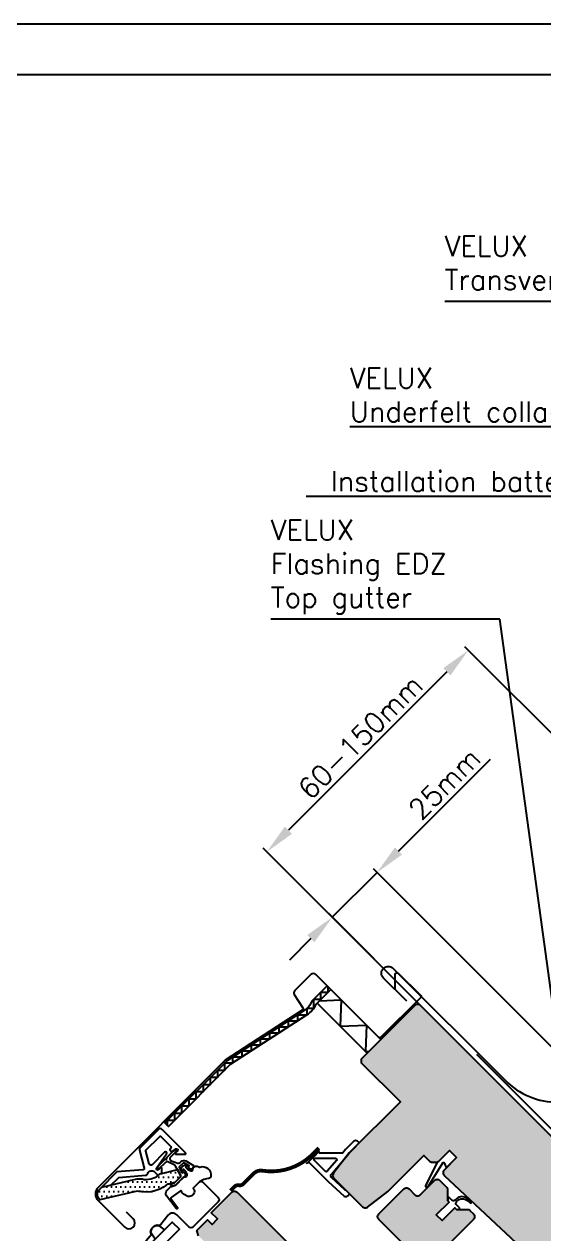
# Model space of a CAD drawing. Extents: x 0 to 1890, y 0 to 1390.
# Drawn here: x 635 to 840.5, y 911.7 to 1390 of the extents above; entities that cross this region are included whole.
import ezdxf

# ---------------------------------------------------------------- set-up
doc = ezdxf.new("R2010")
doc.units = 0
doc.header["$LTSCALE"] = 30
doc.header["$MEASUREMENT"] = 0
doc.header["$PDSIZE"] = 2
doc.layers.get('DEFPOINTS').update_dxf_attribs({"linetype": 'CONTINUOUS'})
for name, color, linetype in [('VELUX_BFX', 9, 'CONTINUOUS'), ('VELUX_FLASHING', 4, 'CONTINUOUS'), ('VELUX_FRAME', 6, 'CONTINUOUS'), ('VELUX_HATCH', 1, 'CONTINUOUS'), ('VELUX_INFO', 6, 'CONTINUOUS'), ('VELUX_ROOFWINDOW', 7, 'CONTINUOUS'), ('VELUX_TEXT', 1, 'CONTINUOUS')]:
    doc.layers.add(name, color=color, linetype=linetype)
doc.styles.add('ROMANS', font='romans')
doc.dimstyles.new('MLS_A3_1T5', dxfattribs={"dimtxt": 8, "dimasz": 12, "dimexe": 2, "dimexo": 0, "dimgap": 2, "dimtad": 1, "dimtoh": 1, "dimdec": 0, "dimzin": 0, "dimdsep": 46, "dimtxsty": 'ROMANS', "dimcen": 0.09, "dimclrd": 256, "dimclre": 256, "dimclrt": 256, "dimadec": 0, "dimazin": 0, "dimtfac": 1, "dimtdec": 0, "dimtix": 1, "dimtmove": 0, "dimatfit": 3, "dimfxl": 1, "dimtolj": 1, "dimtzin": 0, "dimarcsym": 0})
pattern_1 = [(0, (660.1582307009484, 761.5890469458122), (0.9375, 1.875), [0, -1.875])]

# ---------------------------------------------------------------- blocks, each defined once
blk = doc.blocks.new('*D14')
at = {"layer": 'DEFPOINTS', "color": 0}
for p in [(756.8671964623044, 1036.895937185119), (791.3515571251671, 1002.411576522256), (865.3756157929406, 963.7369553276029)]:
    blk.add_point(p, dxfattribs=at)
at = {"layer": 'VELUX_INFO', "lineweight": -2}
for p, q in [((783.027196573103, 1063.055937295917), (819.3926881769826, 1099.421428899797)), ((756.8671964623044, 1036.895937185119), (774.5419151988644, 1054.570655921679)), ((865.3756157929406, 963.7369553276029), (773.1277016364913, 1055.984869484052)), ((791.3515571251671, 1002.411576522256), (755.4529828999314, 1038.310150747492)), ((748.3819150880659, 1028.41065581088), (739.8966337138274, 1019.925374436642))]:
    blk.add_line(p, q, dxfattribs=at)
at = {"layer": 'VELUX_INFO'}
for points in [[(781.61298301073, 1064.47015085829), (784.4414101354762, 1061.641723733544), (774.5419151988644, 1054.570655921679)], [(746.9677015256927, 1029.824869373253), (749.796128650439, 1026.996442248507), (756.8671964623044, 1036.895937185119)]]:
    blk.add_solid(points, dxfattribs=at)
at = {"layer": 'VELUX_INFO', "insert": (801.2099423750427, 1089.723964472096), "char_height": 8, "attachment_point": 5, "rotation": 45.00000000000002, "style": 'ROMANS'}
blk.add_mtext('\\A1;25mm', dxfattribs=at)
blk = doc.blocks.new('*D15')
at = {"layer": 'DEFPOINTS', "color": 0}
for p in [(867.142118617662, 1085.972105702555), (730.9976340032672, 1062.765499644156), (791.3515571251671, 1002.411576522256)]:
    blk.add_point(p, dxfattribs=at)
at = {"layer": 'VELUX_INFO', "lineweight": -2}
for p, q in [((867.142118617662, 1085.972105702555), (809.258965777291, 1143.855258542926)), ((802.1878979654255, 1133.955763606314), (739.482915377506, 1071.250781018394)), ((791.3515571251671, 1002.411576522256), (729.5834204408942, 1064.179713206529))]:
    blk.add_line(p, q, dxfattribs=at)
at = {"layer": 'VELUX_INFO'}
for points in [[(800.7736844030524, 1135.369977168687), (803.6021115277986, 1132.541550043941), (810.673179339664, 1142.441044980553)], [(738.0687018151328, 1072.664994580768), (740.897128939879, 1069.836567456021), (730.9976340032672, 1062.765499644156)]]:
    blk.add_solid(points, dxfattribs=at)
at = {"layer": 'VELUX_INFO', "insert": (767.9699035675455, 1108.223050582673), "char_height": 8, "attachment_point": 5, "rotation": 45.00000000000002, "style": 'ROMANS'}
blk.add_mtext('\\A1;60-150mm', dxfattribs=at)
blk = doc.blocks.new('SCREENLISTGGL')
at = {"layer": 'VELUX_ROOFWINDOW', "const_width": 1.5}
blk.add_lwpolyline([(-96.28166264740594, -0.254205934978927), (-98.39058048697417, -2.362411492592514, -0.2455107537389396), (-118.6204990957432, -9.256410146928374, 0.2396143973370967), (-122.0677239873868, -10.37982934051024), (-126.1588472602235, -14.47095261334687, -0.2442376918410567), (-127.9169313540494, -15.02695555115827, 0.2442376918410838), (-129.6750154478752, -15.58295848896944), (-131.2300641992785, -17.1380072403731)], format="xyb", dxfattribs=at)
at = {"layer": 'VELUX_ROOFWINDOW'}
for points in [[(-84.86158194789878, -19.14621097484769), (-84.18755104602678, -18.34293222602241), (-85.60876924416493, -16.92171402788426, -0.3831066748644001), (-85.87601677657142, -16.91918765824107), (-91.2565145131581, -11.99474778786191, -0.402726714696028), (-91.34504798922671, -10.6114807249337), (-84.28866494926399, -2.264278331625291), (-82.56998346766136, -0.5455968500222071), (-80.3770514765323, 1.736515105793159), (-81.03956827537581, 2.399031904636444, 0.4142135623730201), (-82.45378183774869, 2.399031904636331), (-85.76203034343814, -0.9092166010527762), (-86.83243619538757, -2.175431067954832, -0.2207343954524842), (-87.21427894868226, -2.352636842857123), (-95.75885670025148, -2.352636842857236, -0.6681786379193025), (-96.11241009084483, -1.499083452263903), (-98.47813355406788, -3.864806915486951, -0.0386389725866357), (-101.1261974240805, -6.246065415174484, 0.005182029445476), (-100.710371991071, -5.954559510279295, -0.3670636423348062), (-100.0655769049393, -6.007427421760553), (-92.56839940810904, -13.50460491859076, 0.0110572974679156), (-92.55242203277601, -13.51989083436399), (-86.26989296296233, -19.26990470907128, 0.4140144170493546)], [(-98.0383869685029, -5.206190233450683, -0.6681786379193343), (-97.68483357790969, -4.352636842857464), (-89.75035608236453, -4.35263684285735, -0.6383580305842803), (-89.36851332906986, -5.175431067955059), (-92.87241900240656, -9.32030382454434, 0.0145250952645055), (-92.9810093339381, -9.456598406400644, -0.4563527540369473), (-93.73450386641456, -9.510073335538891)]]:
    blk.add_lwpolyline(points, format="xyb", close=True, dxfattribs=at)

msp = doc.modelspace()

# ---------------------------------------------------------------- hatches: boundary and pattern name
at = {"layer": 'VELUX_HATCH', "linetype": 'Continuous'}
h = msp.add_hatch(dxfattribs=at)
h.set_pattern_fill('DOTS', color=1, scale=30, style=0)
h.set_pattern_definition(pattern_1)
edge = h.paths.add_edge_path()
edge.add_line((791.3515571251672, 1002.411576522256), (789.9373435627941, 1002.411576522256))
edge.add_line((789.9373435627941, 1002.411576522256), (768.2998760584857, 980.7741090179481))
edge.add_line((768.2998760584857, 980.7741090179481), (768.2998760584857, 979.3598954555752))
edge.add_line((768.2998760584857, 979.3598954555752), (783.7855145664712, 963.8742569475896))
edge.add_line((783.7855145664712, 963.8742569475896), (763.5976159635953, 943.6863583447137))
edge.add_line((763.5976159635951, 943.6863583447137), (757.3963562658067, 935.6917425150431))
edge.add_arc((758.5815887843702, 934.7723819345636), 1.499999999999983, 142.200000000001, 225.0000000000015)
edge.add_line((757.5209286125905, 933.7117217627838), (768.8257751771762, 922.4068751981983))
edge.add_arc((769.886435348956, 923.4675353699779), 1.500000000000012, 225, 307.7999999999992)
edge.add_line((770.8057959294355, 922.2823028514143), (778.800411759106, 928.4835625492029))
edge.add_line((778.800411759106, 928.4835625492029), (793.0486134000151, 942.7317641901119))
edge.add_line((793.0486134000151, 942.7317641901121), (795.2962793403038, 940.4840982498233))
edge.add_arc((796.3569395120836, 941.544758421603), 1.499999999999992, 225.0000000000007, 270.0000000000011)
edge.add_line((796.3569395120836, 940.0447584216031), (797.94272594971, 940.0447584216031))
edge.add_arc((797.94272594971, 941.544758421603), 1.5, 269.9999999999979, 314.9999999999978)
edge.add_line((799.0033861214899, 940.4840982498233), (803.1602403709824, 944.6409524993159))
edge.add_line((803.1602403709824, 944.6409524993159), (805.9886674957288, 941.8125253745696))
edge.add_line((805.9886674957288, 941.8125253745696), (801.0755188274763, 936.8993767063171))
edge.add_arc((802.1361789992562, 935.8387165345373), 1.499999999999971, 135.0000000000015, 226.9433126180612)
edge.add_line((801.1120965783444, 934.7426986536707), (853.8602610639408, 885.4565793958844))
edge.add_line((853.8602610639408, 885.4565793958842), (859.8702042221436, 891.466522554087))
edge.add_line((859.8702042221436, 891.466522554087), (851.384922847905, 899.9518039283257))
edge.add_line((851.384922847905, 899.9518039283257), (860.2237576127368, 908.7906386931573))
edge.add_line((860.2237576127368, 908.7906386931573), (865.1735050810425, 903.8408912248515))
edge.add_line((865.1735050810425, 903.8408912248515), (877.6892951080443, 906.0329222465297))
edge.add_line((877.6892951080443, 906.0329222465297), (881.2955396920958, 909.6391668305811))
edge.add_line((881.2955396920958, 909.6391668305811), (881.2955396920958, 912.4675939553274))
edge.add_line((881.2955396920958, 912.4675939553274), (860.0823362564995, 933.6807973909239))
edge.add_line((860.0823362564995, 933.6807973909239), (858.6681226941264, 933.6807973909239))
edge.add_line((858.6681226941264, 933.6807973909239), (855.8396955693801, 930.8523702661778))
edge.add_line((855.8396955693803, 930.8523702661778), (854.1426392945325, 932.5494265410254))
edge.add_line((854.1426392945325, 932.5494265410254), (856.9710664192786, 935.3778536657717))
edge.add_line((856.9710664192786, 935.3778536657717), (856.9710664192786, 936.7920672281448))
edge.add_line((856.9710664192786, 936.7920672281446), (791.3515571251671, 1002.411576522256))
edge = h.paths.add_edge_path(flags=17)
edge.add_line((800.2611025681176, 916.9930773549218), (805.281560714542, 922.0135355013463))
edge.add_line((805.281560714542, 922.0135355013463), (805.91795681761, 921.3771393982782))
edge.add_line((805.91795681761, 921.3771393982782), (810.2463839423561, 921.3771393982782))
edge.add_arc((810.2463839423561, 919.8771393982782), 1.499999999999971, 44.99999999999852, 90.00000000000108, ccw=False)
edge.add_line((811.307044114136, 920.9377995700581), (812.7061819170007, 919.5386617671932))
edge.add_arc((811.6455217452209, 918.4780015954135), 1.500000000000012, -44.999999999999886, 44.99999999999699, ccw=False)
edge.add_line((812.7061819170007, 917.4173414236335), (795.0285123873371, 899.7396718939699))
edge.add_arc((793.9678522155572, 900.8003320657497), 1.499999999999992, 225.0000000000001, 314.99999999999926, ccw=False)
edge.add_line((792.9071920437774, 899.7396718939699), (775.2295225141137, 917.4173414236335))
edge.add_arc((776.2901826858936, 918.4780015954133), 1.500000000000001, 135.0000000000004, 225.0000000000004, ccw=False)
edge.add_line((775.2295225141137, 919.5386617671932), (785.1290174507255, 929.4381567038049))
edge.add_arc((786.1896776225052, 928.3774965320251), 1.500000000000001, 45.000000000000284, 134.9999999999997, ccw=False)
edge.add_line((787.2503377942851, 929.4381567038049), (789.513079494082, 927.1754150040081))
edge.add_arc((790.5737396658618, 928.2360751757877), 1.499999999999971, 225, 314.9999999999998)
edge.add_line((791.6343998376415, 927.1754150040081), (797.2912540871341, 932.8322692535005))
edge.add_arc((798.3519142589138, 931.7716090817206), 1.500000000000012, 45.00000000000068, 135, ccw=False)
edge.add_line((799.4125744306938, 932.8322692535005), (801.943083083457, 930.3017606007372))
edge.add_arc((800.8824229116772, 929.2411004289572), 1.500000000000052, 1.0800249583553523e-12, 45.00000000000148, ccw=False)
edge.add_line((802.3824229116772, 929.2411004289575), (802.3824229116772, 924.9126733042112))
edge.add_line((802.3824229116772, 924.912673304211), (803.0188190147452, 924.2762772011431))
edge.add_line((803.0188190147452, 924.2762772011431), (797.9983608683206, 919.2558190547188))
edge.add_line((797.9983608683206, 919.2558190547188), (800.2611025681176, 916.9930773549218))
edge = h.paths.add_edge_path()
edge.add_arc((769.4741401271847, 898.9896718939565), 34.99999999999997, 314.9999999999998, 352.8780530493302)
edge.add_arc((802.7156715461002, 894.8362890648342), 1.500000000000015, 352.8780530493286, 396.8121979880942)
edge.add_line((803.9165772815628, 895.7350801498661), (799.9542976987519, 901.0292184159748))
edge.add_arc((799.553995786931, 900.7296213876308), 0.4999999999999869, 36.81219798809706, 134.9999999999977)
edge.add_line((799.2004423963378, 901.0831747782241), (767.0270838523498, 868.9098162342361))
edge.add_line((767.0270838523498, 868.9098162342361), (765.2593168993835, 866.4349425000833))
edge.add_line((765.2593168993836, 866.4349425000833), (769.1484041959096, 862.5458552035574))
edge.add_line((769.1484041959094, 862.5458552035572), (765.136908629818, 858.5343596374659))
edge.add_line((765.136908629818, 858.5343596374659), (765.2374504327743, 857.971527592454))
edge.add_line((765.2374504327743, 857.971527592454), (772.9925229043632, 854.3974507142435))
edge.add_arc((773.6203588676186, 855.759736294892), 1.499999999999974, 245.2564621745225, 314.9999999999998)
edge.add_line((774.6810190393984, 854.6990761231123), (794.2228774687138, 874.2409345524272))
edge = h.paths.add_edge_path()
edge.add_line((770.1383536895702, 875.1323559086774), (751.0464705975339, 856.040472816641))
edge.add_arc((749.9858104257542, 857.1011329884209), 1.499999999999992, 224.9999999999996, 314.99999999999926, ccw=False)
edge.add_line((748.9251502539742, 856.040472816641), (747.1573833010079, 857.8082397696073))
edge.add_arc((746.4502765198213, 857.1011329884209), 1.000000000000007, 45, 135.0000000000005)
edge.add_line((745.7431697386348, 857.8082397696076), (741.3241809099133, 853.3892509408857))
edge.add_arc((740.2635207381335, 854.4499111126656), 1.500000000000022, 230.9999999999994, 314.99999999999966, ccw=False)
edge.add_line((739.3195401515586, 853.2841921704802), (703.0240393291864, 882.6757092132536))
edge.add_arc((704.2826801112863, 884.2300011361677), 1.99999999999998, 134.9999999999998, 230.999999999999, ccw=False)
edge.add_line((702.8684665489131, 885.6442146985408), (706.8249934094744, 889.6007415591023))
edge.add_arc((708.9382617778746, 891.3604565369096), 2.750000000000001, 219.784091429553, 410.2159085704491)
edge.add_line((710.6979767556818, 893.4737249053098), (716.0446849287994, 898.8204330784276))
edge.add_line((716.0446849287994, 898.8204330784276), (710.387830679307, 904.47728732792))
edge.add_line((710.387830679307, 904.47728732792), (711.0949374604936, 905.1843941091066))
edge.add_line((711.0949374604936, 905.1843941091064), (708.2665103357474, 908.0128212338527))
edge.add_line((708.2665103357474, 908.0128212338527), (707.5594035545608, 907.305714452666))
edge.add_line((707.5594035545608, 907.3057144526663), (704.023869648628, 910.841248358599))
edge.add_line((704.023869648628, 910.841248358599), (703.3167628674415, 912.9625687021585))
edge.add_line((703.3167628674415, 912.9625687021585), (707.5594035545608, 917.2052093892778))
edge.add_line((707.5594035545607, 917.2052093892778), (709.3271705075271, 915.4374424363115))
edge.add_line((709.3271705075271, 915.4374424363115), (711.4484908510867, 917.558762779871))
edge.add_line((711.4484908510867, 917.558762779871), (708.9736171169342, 920.0336365140236))
edge.add_line((708.9736171169342, 920.0336365140236), (717.1053451005795, 928.1653644976689))
edge.add_arc((718.1660052723595, 927.104704325889), 1.499999999999982, 44.99999999999977, 135.0000000000004, ccw=False)
edge.add_line((719.2266654441391, 928.1653644976689), (770.1383536895701, 877.2536762522369))
edge.add_arc((769.0776935177904, 876.193016080457), 1.499999999999992, -44.99999999999977, 45.00000000000068, ccw=False)
at = {"layer": 'VELUX_ROOFWINDOW', "linetype": 'Continuous'}
h = msp.add_hatch(dxfattribs=at)
h.set_pattern_fill('DOTS', color=1, scale=30, style=0)
h.set_pattern_definition(pattern_1)
h.paths.add_polyline_path([(691.0167637287184, 930.8051055351846, -0.1113443717644831), (692.2028361663357, 931.3839201730029), (694.5252319573905, 931.9331693465812, 0.0624907949643246), (694.6628606574047, 932.0401113737526), (696.727943818995, 934.1051945353429, 0.281355430956269), (696.8391868548496, 934.9501692821108), (695.6170731024521, 937.0669323944069), (689.4627314940594, 935.6114237961964, 0.1236823862811484), (688.1649859499844, 934.9385244905997, -0.2315054482345186), (681.624867587989, 933.3821299621394, 0.1085948913233281), (679.049292674853, 933.3411954301916), (665.7496101338219, 930.1958057973607), (664.9054259926965, 929.3516216562354, 0.4243871329022796), (664.9130585039443, 925.191279804069), (678.5499503870335, 928.3475590175157, -0.1016607053220394), (680.963791108758, 928.4190507008622, 0.2130794666526599)])

# ---------------------------------------------------------------- linework, layer by layer
at = {"layer": 'VELUX_BFX'}
msp.add_lwpolyline([(1080.585779932549, 1098.810592386331), (1114.892890693485, 1133.117703147269, -0.9243504475473718), (1116.432679455685, 1131.546569482164), (1058.089410221777, 1073.261789878469), (1014.547023266419, 1116.588941077252), (849.8453083113975, 951.0060520398958, -0.4142135623730951), (845.602667624278, 951.0060520398958), (813.977643665647, 982.6310759686855)], format="xyb", dxfattribs=at)
at = {"layer": 'VELUX_FLASHING'}
msp.add_lwpolyline([(786.3019415229367, 1003.655380082907), (777.1095530688604, 1012.847768536983, -0.9999999999999998), (780.9279296872678, 1016.666145155391), (825.1928141895459, 972.4012606531132, 0.4142135623730951), (867.1949569920267, 972.4012606531131), (1008.121338482506, 1113.327642143592, 0.6681786379192989), (1007.414231701319, 1115.034748924778), (996.7142317013192, 1115.034748924778)], format="xyb", dxfattribs=at)
at = {"layer": 'VELUX_FRAME'}
for points in [[(0, 1390), (0, 0), (1890, 0), (1890, 1390)], [(20, 19.99999999999994), (1870, 19.99999999999994), (1870, 1370), (20, 1370)]]:
    msp.add_lwpolyline(points, close=True, dxfattribs=at)
at = {"layer": 'VELUX_ROOFWINDOW', "color": 4}
for points in [[(781.7773670212761, 1008.383432566436), (781.7773670212761, 1014.255615107131, -0.6681786379192989), (782.9723417681067, 1014.750589853962), (791.8182476007502, 1005.904684021318, -0.4142135623730951), (791.8182476007505, 1005.197577240131), (775.9790557021716, 989.3583853415529, -0.4142135623730951), (775.2719489209851, 989.3583853415529), (750.4100744944661, 1014.220259768072, 0.4142135623730891), (748.4301755071436, 1014.220259768072), (741.9651198911794, 1007.755204152107, 0.3541185725306875), (741.8138215364067, 1006.315696463476), (745.2086492499444, 1001.088120209212, -0.4142135623730951), (745.0028271768932, 1000.11980348714), (714.5597606883078, 980.349844949236), (664.2491132068851, 930.0391974678133, 0.4142135623730964), (664.2491132068851, 924.8773179651514), (674.7850042465647, 914.3414269254718, 0.9999999999999998), (678.1084061181416, 917.6648287970486), (675.5274663668107, 920.2457685483796)], [(702.8924709142938, 930.7821891657367), (704.3773951547857, 932.2671134062284, -0.4142135623730847), (705.5087660046843, 932.2671134062284), (711.7313056791257, 926.0445737317867, -0.4142135623730951), (711.7313056791259, 924.347517456939), (701.8318107425141, 914.4480225203276, -0.4142135623730883), (700.1347544676664, 914.4480225203276), (695.3630743948906, 919.2197025931033, 0.4477953593461716), (691.9369685899777, 919.0254405110611), (689.0099500016397, 915.3469318697149, -0.2635324885728095), (688.2786384995154, 915.0520092658257, 0.5296731218591328), (685.0839207723691, 911.4721459069809, -0.2489284150945574), (684.9039171621392, 910.7439731296565), (683.21656264844, 908.8595508389319, 1.105060154686261), (684.7896882905384, 907.5317723615603), (686.8334901550054, 909.5755742260274)]]:
    msp.add_lwpolyline(points, format="xyb", dxfattribs=at)
at = {"layer": 'VELUX_ROOFWINDOW', "color": 1}
for points in [[(756.2787367978112, 1008.351597464727), (754.8645232354381, 1009.7658110271), (748.7994050745347, 1003.700692866196, -0.1543871304135459), (745.7335276343767, 999.9744849750141), (715.4121510674006, 980.2835527962187), (690.6745449147394, 955.5463424551801), (692.088910544137, 954.1319768257825), (716.6774633014745, 978.7205295831201), (746.8228057044068, 998.2971438391231, 0.1433809647434691), (750.4859934353368, 1002.558854102252), (753.7686615364045, 1005.84152220332)], [(794.6848780420785, 930.225893208445, -0.8497457328403178), (793.8835631431238, 930.8019541980765), (798.5377831015564, 940.167839039055, 0.0946496068357401), (799.0033861214899, 940.4840982498233), (803.1602403709824, 944.6409524993159), (805.9886674957288, 941.8125253745696), (802.0511867436354, 937.8750446224763), (801.3303147360959, 939.4903346758002, 0.5578057302503032), (800.487008522152, 939.603510179486)], [(811.7278490560151, 924.3072160415749), (810.0878760403562, 925.7062412905007, 0.3786120429452607), (806.1147677554007, 925.6363517192538), (805.4118252402492, 924.9722271517999), (804.9723456999325, 924.7481608516549, -0.3249897335467782), (804.2755518756793, 924.8584316577122), (803.0897345360717, 926.0442489973198, 0.6681786379192989), (802.5776025017158, 925.8321169629638), (802.5776025017158, 924.8421674693016, 0.1989123673796578), (802.6654704673608, 924.6300354349457), (803.0190238579542, 924.2764820443523), (797.9985657115297, 919.2560238979279), (800.2613074113266, 916.9932821981308), (805.2817655577511, 922.0137403445553), (805.918161660819, 921.3773442414874), (806.737400476361, 921.4308976320813, 0.6681786379192989), (807.0202431888356, 922.113740344556), (805.8637151711307, 923.2702683622608, -0.3249897335403356), (805.7534443650673, 923.9670621865014), (805.9775106652329, 924.406541726885), (806.153453377561, 924.5977043236647, -0.4043255625326571), (810.3155647624234, 924.8568429173456), (811.3742956654215, 923.9536626509819, 0.9999999999999996)], [(688.202822536858, 915.0045806076859), (690.4985672576847, 913.2406513287063), (686.8334901550054, 909.5755742260274), (685.0358694257538, 912.3541632608978, -0.4494148968112945)]]:
    msp.add_lwpolyline(points, format="xyb", close=True, dxfattribs=at)
for points in [[(691.766106469279, 954.4547809006406), (691.766106469279, 956.637524506195), (694.5944582245492, 956.637524506195), (694.5944582245492, 959.4658762614653), (697.4228099798197, 959.4658762614653), (697.4228099798197, 962.2942280167356), (700.2511617350899, 962.2942280167356), (700.2511617350899, 965.122579772006), (703.0795134903603, 965.122579772006), (703.0795134903603, 967.9509315272762), (705.9078652456307, 967.9509315272762), (705.9078652456305, 970.7792832825465), (708.736217000901, 970.7792832825465), (708.736217000901, 973.6076350378167), (711.5645687561713, 973.6076350378167), (711.5645687561713, 976.4359867930872), (714.3929205114416, 976.4359867930872), (714.3929205114416, 979.2643385483575), (717.5191892093616, 979.2643385483575), (717.5191892093616, 981.6490651340295), (721.190727050442, 981.6490651340293), (721.1907270504419, 984.0337917197011), (724.8622648915223, 984.0337917197011), (724.8622648915223, 986.4185183053731), (728.5338027326027, 986.4185183053731), (728.5338027326027, 988.8032448910449), (732.2053405736832, 988.8032448910449), (732.2053405736831, 991.1879714767167), (735.8768784147636, 991.1879714767167), (735.8768784147635, 993.5726980623886), (739.5484162558439, 993.5726980623886), (739.5484162558439, 995.9574246480602), (743.2199540969243, 995.9574246480602), (743.2199540969243, 998.342151233732), (746.8914919380047, 998.342151233732), (746.8914919380047, 1000.888685131315), (749.5260208492855, 1000.888685131315), (749.5260208492855, 1004.427308640947), (752.3544479740316, 1004.427308640947), (752.3544479740315, 1007.255735765693), (755.183523085245, 1007.255735765693), (755.183523085245, 1009.446811177293)], [(751.777810629487, 1003.850023309935), (760.3709438830816, 1004.259390379456), (759.9615768135606, 993.8500233099352), (770.3709438830816, 994.2593903794562), (769.9615768135606, 983.8500233099352), (771.375790350473, 983.8500233099352)], [(644.0905827644542, 866.832666835476), (693.5880574475123, 916.3301415185342), (696.4164845722584, 913.5017143937881), (646.9190098892003, 864.0042397107298)]]:
    msp.add_lwpolyline(points, dxfattribs=at)
msp.add_lwpolyline([(756.2790607910449, 1008.351273471493), (776.0780506515378, 988.552283611), (770.6686835820168, 983.142916541479), (750.8696937215237, 1002.941906401972)], close=True, dxfattribs=at)
at = {"layer": 'VELUX_ROOFWINDOW'}
for points in [[(791.3515571251672, 1002.411576522256), (789.9373435627941, 1002.411576522256), (768.2998760584857, 980.7741090179481), (768.2998760584857, 979.3598954555752), (783.7855145664712, 963.8742569475896), (763.5976159635951, 943.6863583447137), (757.3963562658068, 935.6917425150431, 0.3778685117758219), (757.5209286125905, 933.7117217627838), (768.8257751771762, 922.4068751981981, 0.3778685117758214), (770.8057959294355, 922.2823028514143), (778.800411759106, 928.4835625492029), (793.0486134000151, 942.7317641901121), (795.2962793403037, 940.4840982498233, 0.1989123673796608), (796.3569395120836, 940.0447584216031), (797.94272594971, 940.0447584216031, 0.1989123673796557), (799.0033861214899, 940.4840982498233), (803.1602403709824, 944.6409524993159), (805.9886674957288, 941.8125253745696), (801.0755188274763, 936.8993767063171, 0.4241829350757677), (801.1120965783444, 934.7426986536707), (853.8602610639408, 885.4565793958842)], [(704.023869648628, 910.841248358599), (703.3167628674415, 912.9625687021585), (707.5594035545607, 917.2052093892778), (709.3271705075271, 915.4374424363115), (711.4484908510867, 917.558762779871), (708.9736171169342, 920.0336365140236), (717.1053451005795, 928.1653644976689, -0.4142135623731006), (719.2266654441391, 928.1653644976689), (770.1383536895701, 877.2536762522371, -0.4142135623730951)]]:
    msp.add_lwpolyline(points, format="xyb", dxfattribs=at)
msp.add_lwpolyline([(881.2955396920958, 909.6391668305811), (881.2955396920958, 912.4675939553274), (860.0823362564995, 933.6807973909239), (858.6681226941264, 933.6807973909239), (855.8396955693803, 930.8523702661778), (854.1426392945325, 932.5494265410254), (856.9710664192786, 935.3778536657717), (856.9710664192786, 936.7920672281446), (791.3515571251672, 1002.411576522256)], dxfattribs=at)
at = {"layer": 'VELUX_ROOFWINDOW', "color": 1}
for points in [[(689.5260297340287, 935.6263938999685), (689.5260297340287, 937.4501907865132, 0.1989123673789798), (689.4088724465047, 937.7330334989874, 0.4142135623716488), (688.8431870215542, 937.7330334989888), (688.171435579427, 937.0612820568616, -0.4142135623773987), (687.4643287982353, 937.0612820568668, -0.3639702342649677), (687.4083061666894, 937.7016236656302), (691.3243254600269, 943.294278813774, 0.3639702342650145), (691.2683028284773, 943.9346204225415, 0.414213562371655), (690.561196047289, 943.9346204225433), (685.6444677465122, 939.0178921217666, -0.5773502691939643), (684.4733449212792, 939.3316935370252), (683.1196260385036, 944.3838411867107, -0.2679491924302169), (683.2490355610565, 944.8668040998489), (688.4896336309646, 950.1074021697569, -0.4142135623716633), (689.1967404121476, 950.1074021697533), (693.0151170305566, 946.2890255513443, -0.4142135623716633), (693.0151170305548, 945.5819187701594), (692.7322743180837, 945.2990760576884, 0.4142135623716631), (692.7322743180802, 944.5919692764983), (692.9648412194524, 944.3594023751261, 0.3639702342649593), (693.6051828282264, 944.3033797435698), (694.9557151731209, 945.2490326720608, -0.3639702342649447), (695.5960567818875, 945.1930100405052, -0.4142135623716633), (695.5960567818857, 944.4859032593203), (694.9243053397613, 943.8141518171958, 0.4142135623716591), (694.9243053397544, 943.248466392248, 0.1989123673789547), (695.2071480522332, 943.1313091047186), (698.630549923804, 943.1313091047186, 0.1989123673841776), (698.8633926362846, 943.2277557141254, 0.4142135623716667), (698.8633926362845, 943.6934411390748), (689.5502938027442, 953.0065399726147, 0.4142135623716591), (688.1360802403676, 953.0065399726183), (680.8878430414924, 945.7583027737429, 0.2679491924311215), (680.6290239963898, 944.792376947454), (682.5324465839429, 937.6887071424313, -0.4663076581592449), (682.0930615421718, 937.0612002708357), (671.7062788732596, 936.1524745367985), (664.9054259926966, 929.3516216562354), (665.7496101338219, 930.1958057973607), (679.0492926748511, 933.3411954301912, -0.1085948913233961), (681.6248675879887, 933.3821299621396, 0.2315054482345008), (688.1649859499836, 934.9385244905992, -0.1236823862805573), (689.4627314940517, 935.6114237961945), (695.6187215505271, 937.0673222542), (696.8391868548495, 934.950169282111, -0.2813554309563104), (696.727943818995, 934.1051945353429), (694.5859778147307, 931.9475358090382), (692.2028361663336, 931.3839201730024, 0.1113443717643123), (691.0167637287182, 930.8051055351846, -0.2130794666527505), (680.9637911087536, 928.419050700863, 0.1016607053218971), (678.5499503870323, 928.3475590175156), (664.9130585039443, 925.191279804069, -0.4243871329022923), (664.9054259926966, 929.3516216562354)], [(701.9220106734833, 938.7751679260476, -0.4931450363888067), (702.025565216151, 937.9886023701258), (701.3955552141366, 937.3585923681114, -0.3394542588633798), (700.7920018235433, 937.2791330568125), (700.1179888315125, 937.6682746391988, -0.4931454260320713), (700.0558567971559, 938.1402142946905), (700.132954338184, 938.2173118357186, 0.4931454260313028), (700.0708223038282, 938.68925149121), (698.4105762924117, 939.647794972822, 0.3394542588633773), (697.8070229018185, 939.5683356615231), (696.5064150867635, 938.2677278464681, 0.3394542588633774), (696.4269557754646, 937.6641744558749), (697.3854992570768, 936.0039284444587, 0.4931454260313036), (697.8574389125681, 935.9417964101027), (697.9345364535963, 936.0188939511308, -0.4931454260320713), (698.4064761090876, 935.9567619167748), (698.7956176914741, 935.2827489247435, -0.3394542588633796), (698.7161583801753, 934.6791955341503), (695.1804987476095, 931.1435359015844, -0.131652497587402), (694.8666973323509, 930.9623625700126), (693.6299406272732, 930.6309746096532, -1.000000000000012), (693.3711215821706, 931.5969004359423), (694.3490592421458, 931.8589380421809, 0.1316524975873968), (694.6628606574047, 932.0401113737526), (696.727943818995, 934.1051945353429, 0.339454258834626), (696.8391868548496, 934.950169282111), (694.6848115892601, 938.6816567015895, 0.1539147210867815), (694.3744265897926, 938.9660721525787), (691.8380316447603, 940.1488125395529, 0.339454258898682), (690.993056897853, 940.0375695037789), (688.074534676189, 937.119047282115, -0.8838569562474143), (687.5266879669608, 937.546212894029), (688.1806006933673, 938.6393268616661), (690.7489402896122, 941.2076664579112, 1), (691.3146257145615, 941.7733518828605), (694.0598701480228, 944.5185963163217), (695.15298411566, 945.172509042728, -0.8838569562474159), (695.5801497275738, 944.6246623334998), (692.8012223925479, 941.8457349984739, 0.4931454260313032), (692.9461971393786, 940.7445424689942), (695.7760760963577, 939.6853341294473, 0.3394542588633764), (696.6210508431881, 939.796577165266), (697.0999161206321, 940.2754424427097, -0.3394542588633754), (698.9105762924117, 940.5138203766066), (701.9220110637016, 938.7751677007554)], [(701.8480643056843, 929.7947361444164, 0.0140123864330764), (704.3773951547857, 932.2671134062284, -0.0140123864330764), (701.8480643056843, 929.7947361444164, -0.7514281235434765), (699.6832260458793, 926.5179059389789), (697.9784313218825, 927.3525389414309, -0.1246883179341403), (697.290905899224, 928.5065541780477, 0.5118895519336677), (696.8312917636539, 928.6667424677439), (693.1515615724568, 926.0901676492897, 0.413478298986568), (693.0774575903602, 925.67296671382), (695.604517507227, 922.044594019494, -1.050481097581479), (695.1280301215955, 921.6811548349722), (691.3045666863251, 926.7143184402915, -0.3749904890619982), (691.4472676137391, 928.8135431563578), (692.869923379547, 930.236198922166, -0.1316524975873965), (693.2733823420227, 930.4691360627583), (694.8943957697172, 930.9034853016288, 0.1320706689826193), (695.0292305697114, 930.9814800677342), (697.9469356138687, 933.9087949108956, -0.2126525326579159), (698.8450436565333, 934.2923206680268, 0.2029353678368261), (699.2785878869353, 934.467984827188), (699.299487282381, 934.4888842226337, 0.3048829672885951), (699.4282506348312, 935.1458727452451), (698.93670085525, 936.313951571598), (698.1540862465107, 937.1002991201176, 0.6135550622954156), (697.8067112609705, 937.0197060711282), (697.6273086161507, 936.1209943457234, -0.9584509069845774), (697.2356145397601, 936.2002909606573), (697.2472971933342, 937.3003166809834, -0.2044135484478224), (697.6863016951361, 938.3926916422131, -0.2044135484478198), (698.7786766563656, 938.831696144015), (699.8787023766916, 938.8433787975886, -0.9584509069845735), (699.9579989916258, 938.4516847211985), (699.0592872662208, 938.2722820763785, 0.6135550622954156), (698.9786942172314, 937.9249070908384), (699.7650417657512, 937.142292482099), (700.933120592104, 936.650742702518, 0.3048829672885948), (701.5901091147155, 936.779506054968), (701.6110085101611, 936.8004054504138, 0.2029353678368259), (701.7866726693223, 937.2339496808157, -0.5188654248462075), (703.3733813094584, 938.3884437115188), (704.0961195049638, 938.1423088817565, 0.105589826071028), (704.5109249872568, 938.09320099546, -0.5722618993688992), (708.8042048235392, 934.3955409213164, -0.2990716393046067), (708.0804134419113, 933.5697772241202, 0.1581817920600175), (704.3773951547857, 932.2671134062284)], [(669.4541696919956, 931.071938230788), (672.147059023349, 933.7648275621415, -0.1763269807078942), (672.4570345425649, 933.9093715205908), (683.0582071964211, 934.8368539478842, 0.3027756377362775), (683.9241372299149, 935.5303482938801, -0.5622077916130697), (686.5804453217573, 936.1773985803784), (687.9725647891651, 934.7852791129706)]]:
    msp.add_lwpolyline(points, format="xyb", dxfattribs=at)
at = {"layer": 'VELUX_ROOFWINDOW'}
msp.add_lwpolyline([(800.2611025681176, 916.9930773549218), (805.281560714542, 922.0135355013463), (805.91795681761, 921.3771393982782), (810.2463839423561, 921.3771393982782, -0.1989123673796678), (811.307044114136, 920.9377995700581), (812.7061819170007, 919.5386617671932, -0.414213562373084), (812.7061819170007, 917.4173414236335), (795.0285123873371, 899.7396718939699, -0.4142135623730951), (792.9071920437774, 899.7396718939699), (775.2295225141137, 917.4173414236335, -0.4142135623730951), (775.2295225141137, 919.5386617671932), (785.1290174507254, 929.4381567038049, -0.4142135623730951), (787.2503377942851, 929.4381567038049), (789.513079494082, 927.1754150040081, 0.4142135623730951), (791.6343998376415, 927.1754150040081), (797.2912540871341, 932.8322692535005, -0.4142135623730951), (799.4125744306938, 932.8322692535005), (801.943083083457, 930.3017606007372, -0.1989123673796594), (802.3824229116772, 929.2411004289575), (802.3824229116772, 924.912673304211), (803.0188190147452, 924.2762772011431), (797.9983608683206, 919.2558190547188)], format="xyb", close=True, dxfattribs=at)

# ---------------------------------------------------------------- block references
msp.add_blockref('SCREENLISTGGL', (847.8493889419722, 945.9137447054512), dxfattribs=at)

# ---------------------------------------------------------------- texts
at = {"layer": 'VELUX_HATCH', "char_height": 8, "attachment_point": 1, "style": 'ROMANS'}
for s, insert in [('VELUX\\PTransverse drainage gutter', (801.2797497675956, 1306.313156411586)), ('VELUX\\PUnderfelt collar BFX', (763.7855995278087, 1254.115551112164))]:
    msp.add_mtext(s, dxfattribs=dict(at, insert=insert))
at = {"layer": 'VELUX_TEXT', "char_height": 8, "style": 'ROMANS'}
for s, insert, attachment_point in [('Installation batten', (853.2861342513642, 1209.291463719279), 6), ('VELUX\\PFlashing EDZ\\PTop gutter', (732.546030274644, 1194.043849893482), 1)]:
    msp.add_mtext(s, dxfattribs=dict(at, insert=insert, attachment_point=attachment_point))

# ---------------------------------------------------------------- dimensions: what is measured, and where the dimension line sits
at = {"layer": 'VELUX_INFO'}
for base, p1, text, picture, middle in [((730.9976340032672, 1062.765499644156), (867.142118617662, 1085.972105702555), '60-150mm', '*D15', (772.2125442546649, 1103.980409895553)), ((756.8671964623044, 1036.895937185119), (865.3756157929406, 963.7369553276029), '<>mm', '*D14', (805.4525830621621, 1085.481323784976))]:
    dim = msp.add_linear_dim(base=base, p1=p1, p2=(791.3515571251671, 1002.411576522256), angle=45.00000000000001, text=text, dimstyle='MLS_A3_1T5', dxfattribs=at)
    dim.commit()
    dim.dimension.update_dxf_attribs({"geometry": picture, "text_midpoint": middle, "dimtype": 160})

# ---------------------------------------------------------------- leaders
at = {"layer": 'VELUX_HATCH', "annotation_type": 0, "has_hookline": 1, "hookline_direction": 1}
for points, text_width in [([(1069.885434906907, 1118.494698247463), (980.2321307199765, 1280.313156411586), (968.2321307199765, 1280.313156411586)], 164.9285714285714), ([(969.579047208416, 1067.940386743077), (899.6903614325707, 1230.782217778831), (887.6903614325707, 1230.782217778831)], 121.9523809523809)]:
    msp.add_leader(points, dimstyle='MLS_A3_1T5', dxfattribs=dict(at, text_width=text_width))
at = {"layer": 'VELUX_TEXT', "annotation_type": 0, "has_hookline": 1, "hookline_direction": 1}
for points, text_width in [([(894.636412769757, 983.7437184352543), (867.2861342513642, 1203.291463719279), (855.2861342513642, 1203.291463719279)], 106.7261904761905), ([(849.3439250513434, 963.8698541461772), (823.1174588460725, 1154.710516560149), (811.1174588460725, 1154.710516560149)], 76.61904761904762)]:
    msp.add_leader(points, dimstyle='MLS_A3_1T5', dxfattribs=dict(at, text_width=text_width))

doc.saveas('drawing.dxf')
